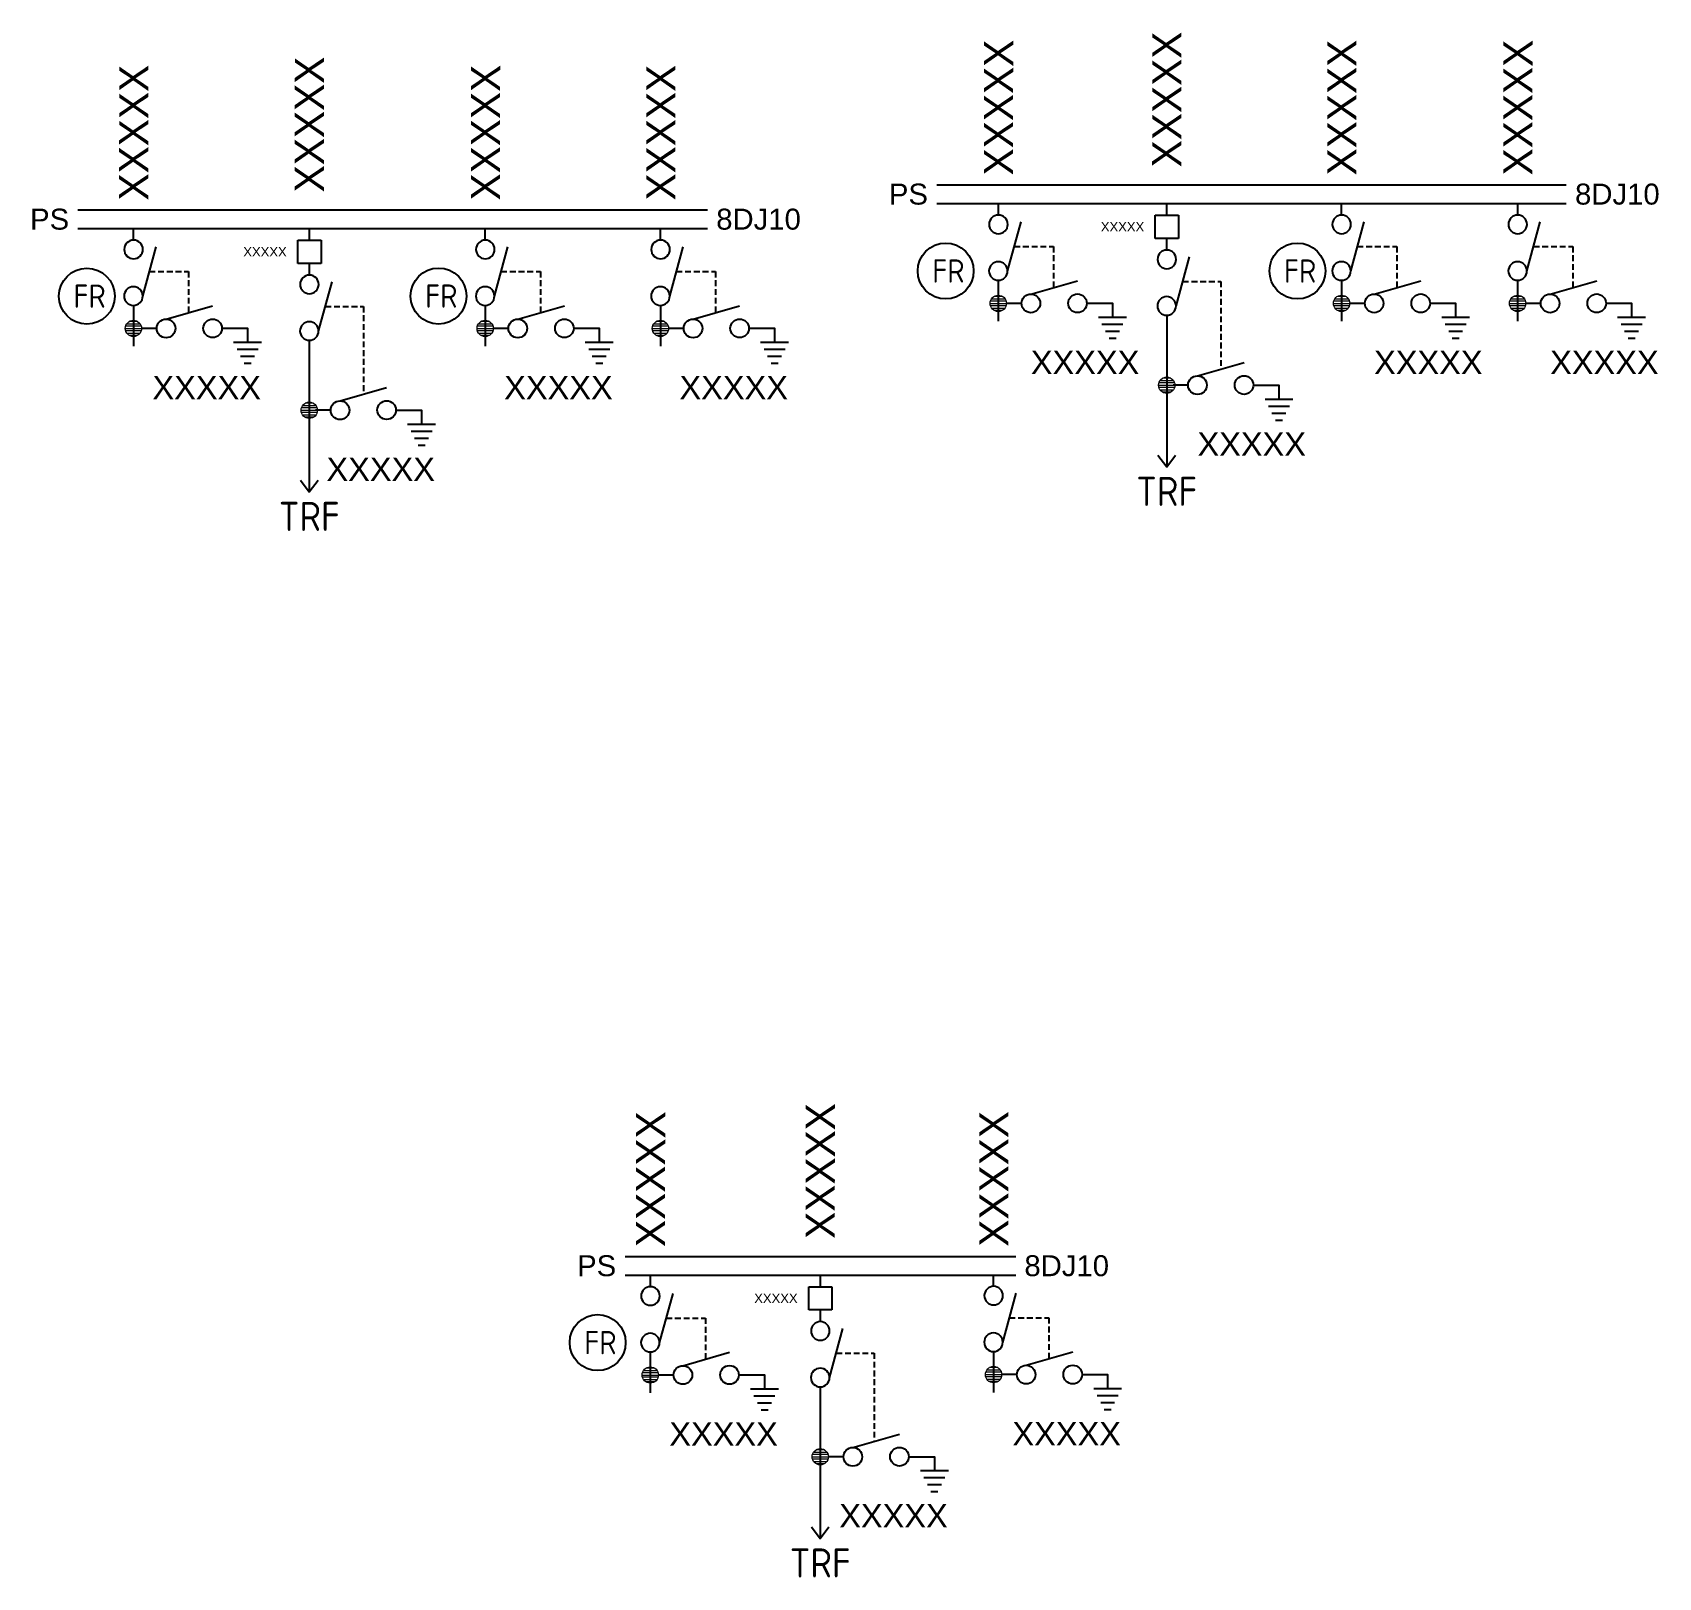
# Model space of a CAD drawing. Header units: metres. Extents: x 294058 to 294198, y 6261326 to 6261459.
import ezdxf
from ezdxf.enums import TextEntityAlignment as Align

# ---------------------------------------------------------------- set-up
doc = ezdxf.new("R2010")
doc.units = ezdxf.units.M
for name, pattern in [('A', [0]), ('CENTERX2', [4, 2.5, -0.5, 0.5, -0.5]), ('DASHED', [0.75, 0.5, -0.25])]:
    doc.linetypes.add(name, pattern=pattern)
doc.layers.get('0').update_dxf_attribs({"color": 6})
doc.layers.add('Equip_HV_NEW', color=2, linetype='Continuous')
doc.styles.add('ARIAL', font='arial.ttf', dxfattribs={"height": 2})
doc.styles.add('iecISOCP', font='isocp.shx')
doc.styles.add('IESYMBOL1', font='isocp.shx')
doc.styles.get("Standard").update_dxf_attribs({"font": 'arial.ttf'})
doc.styles.add('SWG_LABEL', font='arial.ttf')
doc.styles.add('SWITCH_LABEL', font='arial.ttf', dxfattribs={"height": 2.5})

# ---------------------------------------------------------------- blocks, each defined once
blk = doc.blocks.new('FAULT_INDIC_SE')
blk.add_circle((0, 0), 2.4)
at = {"insert": (-1.15, 1), "char_height": 2, "width": 2.7042, "attachment_point": 1, "style": 'iecISOCP'}
blk.add_mtext('FR', dxfattribs=at)
blk = doc.blocks.new('SWG_SIE_SU_NEW')
blk.add_line((5.81, 0.79), (1.59, 1.94))
at = {"linetype": 'A', "lineweight": 0}
for p, q in [((7.98, 0.35), (7.98, -0.37)), ((8.18, -0.58), (8.18, 0.56)), ((8.38, 0.66), (8.38, -0.68)), ((8.58, -0.71), (8.58, 0.69)), ((8.78, 0.66), (8.78, -0.68)), ((8.98, -0.59), (8.98, 0.56)), ((9.18, 0.35), (9.18, -0.38))]:
    blk.add_line(p, q, dxfattribs=at)
at = {"linetype": 'DASHED'}
blk.add_lwpolyline([(3.7, 1.36), (3.7, 4.73), (7.22, 4.73)], dxfattribs=at)
for points in [[(1, 0), (0, 0)], [(6.6, -0.01), (10.1, -0.01)]]:
    blk.add_lwpolyline(points)
for points in [[(1.8, -0.8, 1), (1.8, 0.8, 1)], [(5.8, -0.81, 1), (5.8, 0.79, 1)]]:
    blk.add_lwpolyline(points, format="xyb", close=True)
at = {"linetype": 'A', "lineweight": 0}
blk.add_circle((8.58, -0.01), 0.7, dxfattribs=at)
at = {"style": 'SWG_LABEL', "flags": 8}
blk.add_attdef('ASSET_NUM', text='', height=2.5, rotation=179.9544, dxfattribs=at).set_placement((-2.4, 0.01), align=Align.MIDDLE_LEFT)
at = {"flags": 1}
blk.add_attdef('Z', (0, 0), '', height=0.2, dxfattribs=at)
at = {"style": 'SWITCH_LABEL', "flags": 9}
blk.add_attdef('STREET_CODE', text='', height=0.2, dxfattribs=at).set_placement((0, 0), align=Align.MIDDLE_LEFT)
at = {"flags": 9}
for tag, p in [('ORIENTATION', (0, -0.2)), ('SUBURB', (0, -0.8)), ('STREETNAME', (0, -1)), ('PARENT', (0, -0.4)), ('USAGE', (0, -0.6)), ('LOCATION', (0, -1.2)), ('NOTES', (0, -1.4)), ('OPERATED_BY', (-0.01, -1.84)), ('OWNED_BY', (0, -1.62)), ('MAINTAINED_BY', (-0.01, -2.05))]:
    blk.add_attdef(tag, text='', height=0.2, dxfattribs=at).set_placement(p, align=Align.MIDDLE_LEFT)
blk = doc.blocks.new('SWG_SIE_ES_NEW')
for p, q in [((-5.79, 0.78), (-1.79, 1.93)), ((0.01, -1.21), (2.41, -1.21)), ((0.31, -1.81), (2.11, -1.81)), ((0.61, -2.41), (1.81, -2.41)), ((0.92, -3.01), (1.52, -3.01))]:
    blk.add_line(p, q)
for points in [[(-5.79, -0.82, -1), (-5.79, 0.78, -1)], [(-1.79, -0.81, -1), (-1.79, 0.79, -1)]]:
    blk.add_lwpolyline(points, format="xyb", close=True)
for points in [[(-6.59, -0.02), (-7.89, -0.02)], [(-0.99, -0.01), (1.21, -0.01), (1.21, -1.21)]]:
    blk.add_lwpolyline(points)
at = {"flags": 1}
blk.add_attdef('Z', (0, 0), '', height=0.2, dxfattribs=at)
at = {"style": 'SWITCH_LABEL', "flags": 9}
blk.add_attdef('STREET_CODE', text='', height=0.2, dxfattribs=at).set_placement((0, -0.2), align=Align.MIDDLE_LEFT)
at = {"flags": 9}
for tag, p in [('ORIENTATION', (0, -0.4)), ('SUBURB', (0, -1)), ('STREETNAME', (0, -1.2)), ('PARENT', (0, -0.6)), ('USAGE', (0, -0.8)), ('LOCATION', (0, -1.4)), ('OPERATED_BY', (0, -2.03)), ('NOTES', (0, -1.6)), ('OWNED_BY', (0, -1.8)), ('MAINTAINED_BY', (0, -2.23))]:
    blk.add_attdef(tag, text='', height=0.2, dxfattribs=at).set_placement(p, align=Align.MIDDLE_LEFT)
at = {"style": 'ARIAL', "flags": 8}
blk.add_attdef('ASSET_NUM', text='', height=2, dxfattribs=at).set_placement((14.3, -5.09), align=Align.MIDDLE_RIGHT)
blk = doc.blocks.new('SWG_SIE_TRF_NOES_NEW1')
blk.add_line((7.01, 0.8), (2.79, 1.95))
at = {"linetype": 'A', "lineweight": 0}
for p, q in [((13.2, 0.36), (13.2, -0.36)), ((13.4, -0.57), (13.4, 0.57)), ((13.6, 0.67), (13.6, -0.67)), ((13.8, -0.7), (13.8, 0.7)), ((14, 0.67), (14, -0.67)), ((14.2, -0.58), (14.2, 0.57)), ((14.4, 0.36), (14.4, -0.36))]:
    blk.add_line(p, q, dxfattribs=at)
for points in [[(-0.8, 0.01), (-1.8, 0.01)], [(2.2, 0.01), (1.2, 0.01)], [(19.8, -0.75), (20.8, 0), (19.8, 0.75)], [(7.8, 0), (20.79, 0)]]:
    blk.add_lwpolyline(points)
for points in [[(3, -0.79, 1), (3, 0.81, 1)], [(7, -0.8, 1), (7, 0.8, 1)]]:
    blk.add_lwpolyline(points, format="xyb", close=True)
blk.add_circle((13.8, 0), 0.7, dxfattribs=at)
at = {"style": 'IESYMBOL1'}
blk.add_text('TRF', height=2.5, rotation=89.9826, dxfattribs=at).set_placement((22.91, 0), align=Align.MIDDLE_CENTER)
at = {"flags": 1}
blk.add_attdef('Z', (0, 0), '', height=0.2, dxfattribs=at)
at = {"style": 'SWITCH_LABEL', "flags": 9}
blk.add_attdef('STREET_CODE', text='', height=0.2, dxfattribs=at).set_placement((0, -0.2), align=Align.MIDDLE_LEFT)
at = {"flags": 9}
for tag, p in [('ORIENTATION', (0, -0.4)), ('SUBURB', (0, -1)), ('STREETNAME', (0, -1.2)), ('PARENT', (0, -0.6)), ('USAGE', (0, -0.8)), ('LOCATION', (0, -1.4)), ('NOTES', (0, -1.6))]:
    blk.add_attdef(tag, text='', height=0.2, dxfattribs=at).set_placement(p, align=Align.MIDDLE_LEFT)
blk = doc.blocks.new('SWG_SIE_TRF_CB_NOES_NEW')
at = {"layer": 'Equip_HV_NEW', "linetype": 'DASHED'}
blk.add_lwpolyline([(6.9, 1.38), (6.9, 4.64), (14.42, 4.64)], dxfattribs=at)
at = {"layer": 'Equip_HV_NEW', "linetype": 'CENTERX2'}
blk.add_blockref('SWG_SIE_TRF_NOES_NEW1', (2, 0), dxfattribs=at)
at = {"style": 'ARIAL', "flags": 8}
blk.add_attdef('ASSET_NUM', text='', height=2, dxfattribs=at).set_placement((0.29, 1.14), align=Align.MIDDLE_RIGHT)
at = {"flags": 1}
blk.add_attdef('Z', (12.14, 0.45), '', height=0.2, dxfattribs=at)
at = {"style": 'SWITCH_LABEL', "flags": 9}
blk.add_attdef('STREET_CODE', text='', height=0.2, dxfattribs=at).set_placement((12.14, 0.25), align=Align.MIDDLE_LEFT)
at = {"flags": 9}
for tag, p in [('ORIENTATION', (12.14, 0.05)), ('SUBURB', (12.14, -0.55)), ('STREETNAME', (12.14, -0.75)), ('PARENT', (12.14, -0.15)), ('USAGE', (12.14, -0.35)), ('LOCATION', (12.14, -0.95)), ('NOTES', (12.14, -1.15)), ('OWNED_BY', (12.14, -1.36)), ('OPERATED_BY', (12.14, -1.58)), ('MAINTAINED_BY', (12.14, -1.79))]:
    blk.add_attdef(tag, text='', height=0.2, dxfattribs=at).set_placement(p, align=Align.MIDDLE_LEFT)
blk = doc.blocks.new('CB_SUB_NEW')
at = {"linetype": 'CENTERX2'}
blk.add_lwpolyline([(-1, 1), (1, 1), (1, -1), (-1, -1)], close=True, dxfattribs=at)
blk.add_attdef('ASSET_NUMBER', text='', height=0.8, dxfattribs=at).set_placement((-1.95, 0), align=Align.MIDDLE_RIGHT)
blk = doc.blocks.new('*U14')
for p, q in [((-1.6, 0), (-1.6, 54.05)), ((0, 0), (0, 54.05))]:
    blk.add_line(p, q)
at = {"style": 'ARIAL'}
blk.add_attdef('SWG_TYPE', text='', height=1.8, rotation=90, dxfattribs=at).set_placement((-0.8, 54.8), align=Align.MIDDLE_LEFT)
blk.add_attdef('SUB_TYPE', text='', height=1.8, rotation=90, dxfattribs=at).set_placement((-0.8, -0.76), align=Align.MIDDLE_RIGHT)
blk = doc.blocks.new('A$C64DA346F')
at = {"layer": 'Equip_HV_NEW'}
ref = blk.add_blockref('SWG_SIE_SU_NEW', (8.74, 22.84), dxfattribs=dict(at, rotation=270))
ref.add_attrib('ASSET_NUM', 'XXXXX', dxfattribs={"layer": '0', "height": 2.5, "rotation": 89.9544, "style": 'SWG_LABEL'}).set_placement((8.75, 25.24), align=Align.MIDDLE_LEFT)
at = {"layer": 'Equip_HV_NEW', "linetype": 'CENTERX2'}
ref = blk.add_blockref('SWG_SIE_TRF_CB_NOES_NEW', (23.19, 23.04), dxfattribs=dict(at, rotation=270))
ref.add_attrib('ASSET_NUM', 'XXXXX', dxfattribs={"layer": '0', "height": 2.5, "rotation": 89.9544, "style": 'SWG_LABEL'}).set_placement((23.19, 25.94), align=Align.MIDDLE_LEFT)
at = {"layer": 'Equip_HV_NEW'}
ref = blk.add_blockref('SWG_SIE_SU_NEW', (38.21, 22.84), dxfattribs=dict(at, rotation=270))
ref.add_attrib('ASSET_NUM', 'XXXXX', dxfattribs={"layer": '0', "height": 2.5, "rotation": 89.9544, "style": 'SWG_LABEL'}).set_placement((38.22, 25.24), align=Align.MIDDLE_LEFT)
ref = blk.add_blockref('SWG_SIE_SU_NEW', (53.33, 22.84), dxfattribs=dict(at, rotation=270))
ref.add_attrib('ASSET_NUM', 'XXXXX', dxfattribs={"layer": '0', "height": 2.5, "rotation": 89.9544, "style": 'SWG_LABEL'}).set_placement((53.34, 25.24), align=Align.MIDDLE_LEFT)
at = {"layer": 'Equip_HV_NEW', "linetype": 'CENTERX2', "rotation": 270}
blk.add_blockref('*U14', (3.45, 22.84), dxfattribs=at).add_auto_attribs({'SUB_TYPE': 'PS', 'SWG_TYPE': '8DJ10'})
at = {"layer": 'Equip_HV_NEW', "linetype": 'CENTERX2'}
blk.add_blockref('CB_SUB_NEW', (23.21, 20.84), dxfattribs=at).add_auto_attribs({'ASSET_NUMBER': 'XXXXX'})
for p in [(4.21, 17.04), (34.41, 17.04)]:
    blk.add_blockref('FAULT_INDIC_SE', p, dxfattribs=at)
at = {"layer": 'Equip_HV_NEW'}
ref = blk.add_blockref('SWG_SIE_ES_NEW', (17.32, 14.28), dxfattribs=at)
ref.add_attrib('ASSET_NUM', 'XXXXX', dxfattribs={"layer": '0', "height": 2, "style": 'ARIAL'}).set_placement((20.84, 9.19), align=Align.MIDDLE_RIGHT)
ref = blk.add_blockref('SWG_SIE_ES_NEW', (46.79, 14.28), dxfattribs=at)
ref.add_attrib('ASSET_NUM', 'XXXXX', dxfattribs={"layer": '0', "height": 2, "style": 'ARIAL'}).set_placement((50.31, 9.19), align=Align.MIDDLE_RIGHT)
ref = blk.add_blockref('SWG_SIE_ES_NEW', (61.9, 14.28), dxfattribs=at)
ref.add_attrib('ASSET_NUM', 'XXXXX', dxfattribs={"layer": '0', "height": 2, "style": 'ARIAL'}).set_placement((65.43, 9.19), align=Align.MIDDLE_RIGHT)
ref = blk.add_blockref('SWG_SIE_ES_NEW', (31.62, 7.26), dxfattribs=at)
ref.add_attrib('ASSET_NUM', 'XXXXX', dxfattribs={"layer": '0', "height": 2, "style": 'ARIAL'}).set_placement((35.15, 2.18), align=Align.MIDDLE_RIGHT)
blk = doc.blocks.new('*U26')
for p, q in [((-1.6, 0), (-1.6, 33.55)), ((0, 0), (0, 33.55))]:
    blk.add_line(p, q)
at = {"style": 'ARIAL'}
blk.add_attdef('SWG_TYPE', text='', height=1.8, rotation=90, dxfattribs=at).set_placement((-0.8, 34.29), align=Align.MIDDLE_LEFT)
blk.add_attdef('SUB_TYPE', text='', height=1.8, rotation=90, dxfattribs=at).set_placement((-0.8, -0.76), align=Align.MIDDLE_RIGHT)
blk = doc.blocks.new('*U28')
at = {"layer": 'Equip_HV_NEW'}
ref = blk.add_blockref('SWG_SIE_SU_NEW', (4.56, 0), dxfattribs=dict(at, rotation=270))
ref.add_attrib('ASSET_NUM', 'XXXXX', dxfattribs={"layer": '0', "height": 2.5, "rotation": 89.9544, "style": 'SWG_LABEL'}).set_placement((4.57, 2.4), align=Align.MIDDLE_LEFT)
at = {"layer": 'Equip_HV_NEW', "linetype": 'CENTERX2'}
ref = blk.add_blockref('SWG_SIE_TRF_CB_NOES_NEW', (19.14, 0.2), dxfattribs=dict(at, rotation=270))
ref.add_attrib('ASSET_NUM', 'XXXXX', dxfattribs={"layer": '0', "height": 2.5, "rotation": 89.9544, "style": 'SWG_LABEL'}).set_placement((19.14, 3.1), align=Align.MIDDLE_LEFT)
at = {"layer": 'Equip_HV_NEW'}
ref = blk.add_blockref('SWG_SIE_SU_NEW', (34.03, 0.03), dxfattribs=dict(at, rotation=270))
ref.add_attrib('ASSET_NUM', 'XXXXX', dxfattribs={"layer": '0', "height": 2.5, "rotation": 89.9544, "style": 'SWG_LABEL'}).set_placement((34.04, 2.43), align=Align.MIDDLE_LEFT)
at = {"layer": 'Equip_HV_NEW', "linetype": 'CENTERX2', "rotation": 270}
blk.add_blockref('*U26', (2.38, 0), dxfattribs=at).add_auto_attribs({'SUB_TYPE': 'PS', 'SWG_TYPE': '8DJ10'})
at = {"layer": 'Equip_HV_NEW', "linetype": 'CENTERX2'}
blk.add_blockref('CB_SUB_NEW', (19.15, -2), dxfattribs=at).add_auto_attribs({'ASSET_NUMBER': 'XXXXX'})
blk.add_blockref('FAULT_INDIC_SE', (0.03, -5.8), dxfattribs=at)
ref = blk.add_blockref('SWG_SIE_ES_NEW', (13.14, -8.56), dxfattribs=at)
ref.add_attrib('ASSET_NUM', 'XXXXX', dxfattribs={"layer": '0', "height": 2, "style": 'ARIAL'}).set_placement((15.5, -13.64), align=Align.MIDDLE_RIGHT)
ref = blk.add_blockref('SWG_SIE_ES_NEW', (42.61, -8.53), dxfattribs=at)
ref.add_attrib('ASSET_NUM', 'XXXXX', dxfattribs={"layer": '0', "height": 2, "style": 'ARIAL'}).set_placement((44.96, -13.62), align=Align.MIDDLE_RIGHT)
ref = blk.add_blockref('SWG_SIE_ES_NEW', (27.73, -15.58), dxfattribs=at)
ref.add_attrib('ASSET_NUM', 'XXXXX', dxfattribs={"layer": '0', "height": 2, "style": 'ARIAL'}).set_placement((30.09, -20.66), align=Align.MIDDLE_RIGHT)

msp = doc.modelspace()

# ---------------------------------------------------------------- block references
at = {"linetype": 'CENTERX2'}
for name, p in [('A$C64DA346F', (294132.53, 6261421.54)), ('*U28', (294106.83, 6261352.41))]:
    msp.add_blockref(name, p, dxfattribs=at)
at = {"layer": 'Equip_HV_NEW'}
ref = msp.add_blockref('SWG_SIE_SU_NEW', (294067.01, 6261442.23), dxfattribs=dict(at, rotation=270))
ref.add_attrib('ASSET_NUM', 'XXXXX', dxfattribs={"layer": '0', "height": 2.5, "rotation": 89.9544, "style": 'SWG_LABEL'}).set_placement((294067.02, 6261444.63), align=Align.MIDDLE_LEFT)
at = {"layer": 'Equip_HV_NEW', "linetype": 'CENTERX2'}
ref = msp.add_blockref('SWG_SIE_TRF_CB_NOES_NEW', (294082.1, 6261442.43), dxfattribs=dict(at, rotation=270))
ref.add_attrib('ASSET_NUM', 'XXXXX', dxfattribs={"layer": '0', "height": 2.5, "rotation": 89.9544, "style": 'SWG_LABEL'}).set_placement((294082.1, 6261445.33), align=Align.MIDDLE_LEFT)
at = {"layer": 'Equip_HV_NEW'}
ref = msp.add_blockref('SWG_SIE_SU_NEW', (294097.21, 6261442.23), dxfattribs=dict(at, rotation=270))
ref.add_attrib('ASSET_NUM', 'XXXXX', dxfattribs={"layer": '0', "height": 2.5, "rotation": 89.9544, "style": 'SWG_LABEL'}).set_placement((294097.23, 6261444.63), align=Align.MIDDLE_LEFT)
ref = msp.add_blockref('SWG_SIE_SU_NEW', (294112.26, 6261442.23), dxfattribs=dict(at, rotation=270))
ref.add_attrib('ASSET_NUM', 'XXXXX', dxfattribs={"layer": '0', "height": 2.5, "rotation": 89.9544, "style": 'SWG_LABEL'}).set_placement((294112.28, 6261444.63), align=Align.MIDDLE_LEFT)
at = {"layer": 'Equip_HV_NEW', "linetype": 'CENTERX2', "rotation": 270}
msp.add_blockref('*U14', (294062.24, 6261442.23), dxfattribs=at).add_auto_attribs({'SUB_TYPE': 'PS', 'SWG_TYPE': '8DJ10'})
at = {"layer": 'Equip_HV_NEW', "linetype": 'CENTERX2'}
msp.add_blockref('CB_SUB_NEW', (294082.11, 6261440.23), dxfattribs=at).add_auto_attribs({'ASSET_NUMBER': 'XXXXX'})
for p in [(294063, 6261436.42), (294093.2, 6261436.43)]:
    msp.add_blockref('FAULT_INDIC_SE', p, dxfattribs=at)
at = {"layer": 'Equip_HV_NEW'}
ref = msp.add_blockref('SWG_SIE_ES_NEW', (294075.59, 6261433.67), dxfattribs=at)
ref.add_attrib('ASSET_NUM', 'XXXXX', dxfattribs={"layer": '0', "height": 2, "style": 'ARIAL'}).set_placement((294077.95, 6261428.58), align=Align.MIDDLE_RIGHT)
ref = msp.add_blockref('SWG_SIE_ES_NEW', (294105.79, 6261433.67), dxfattribs=at)
ref.add_attrib('ASSET_NUM', 'XXXXX', dxfattribs={"layer": '0', "height": 2, "style": 'ARIAL'}).set_placement((294108.15, 6261428.58), align=Align.MIDDLE_RIGHT)
ref = msp.add_blockref('SWG_SIE_ES_NEW', (294120.84, 6261433.67), dxfattribs=at)
ref.add_attrib('ASSET_NUM', 'XXXXX', dxfattribs={"layer": '0', "height": 2, "style": 'ARIAL'}).set_placement((294123.2, 6261428.58), align=Align.MIDDLE_RIGHT)
at = {"layer": 'Equip_HV_NEW', "linetype": 'CENTERX2'}
ref = msp.add_blockref('SWG_SIE_ES_NEW', (294090.53, 6261426.65), dxfattribs=at)
ref.add_attrib('ASSET_NUM', 'XXXXX', dxfattribs={"layer": '0', "height": 2, "style": 'ARIAL'}).set_placement((294092.89, 6261421.57), align=Align.MIDDLE_RIGHT)

doc.saveas('drawing.dxf')
